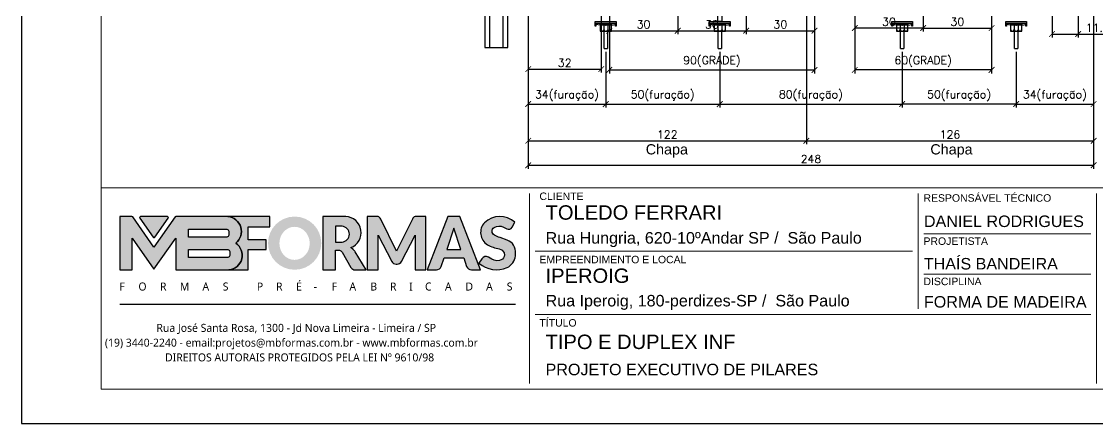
# Model space of a CAD drawing. Extents: x -23436 to 4767, y -3862 to 10024.
# Drawn here: x -15921 to -14978, y 632 to 985 of the extents above; entities that cross this region are included whole.
import ezdxf
from ezdxf.enums import TextEntityAlignment as Align

# ---------------------------------------------------------------- set-up
doc = ezdxf.new("R2010")
doc.units = 0
doc.header["$PDMODE"] = 2
doc.header["$PDSIZE"] = 10
doc.layers.get('0').update_dxf_attribs({"lineweight": 13})
doc.layers.get('Defpoints').update_dxf_attribs({"lineweight": 13})
for name, color, linetype in [('Barra de Ancoragem', 20, 'Continuous'), ('Cota', 4, 'Continuous'), ('Cota Seção (2x)', 4, 'Continuous'), ('MB Logo', 254, 'Continuous'), ('Perfil Metálico', 224, 'Continuous'), ('TEXTO_GERAL', 7, 'Continuous')]:
    doc.layers.add(name, color=color, linetype=linetype)
doc.layers.add('FOLHA MB', color=7, linetype='Continuous', lineweight=13)
doc.layers.add('Laje_Perimetro', color=7, linetype='Continuous', plot=False)
doc.styles.add('MB_C01', font='arial.ttf', dxfattribs={"height": 1.3})
doc.styles.add('MB_C02', font='arial.ttf', dxfattribs={"height": 2})
doc.styles.add('MB_C03', font='arial.ttf', dxfattribs={"height": 2.5})
doc.styles.add('MtXpl_Lucida_Sans_Un', font='l_10646.ttf')
doc.styles.add('ROMANS', font='romans.shx')
doc.styles.add('SANSSERIF', font='sas_____.pfb')
doc.dimstyles.new('COTA SECAO', dxfattribs={"dimtxt": 7, "dimasz": 5, "dimexe": 3, "dimexo": 3, "dimgap": 2, "dimtad": 3, "dimdec": 1, "dimlfac": 0.5, "dimzin": 12, "dimdsep": 46, "dimtxsty": 'ROMANS', "dimblk": 'ARCHTICK', "dimcen": 0, "dimclrd": 4, "dimclre": 4, "dimclrt": 1, "dimadec": 1, "dimazin": 3, "dimtfac": 1, "dimtdec": 1, "dimtmove": 0, "dimatfit": 3, "dimldrblk": 'OBLIQUE', "dimfxl": 0, "dimtolj": 1, "dimtzin": 12, "dimarcsym": 0})

# ---------------------------------------------------------------- blocks, each defined once
blk = doc.blocks.new('MB-NOVO')
at = {"layer": 'MB Logo', "linetype": 'Continuous'}
h = blk.add_hatch(color=256, dxfattribs=at)
h.dxf.hatch_style = 1
h.set_gradient(color1=(242, 132, 69), color2=(247, 180, 141), rotation=90, tint=1)
h.paths.add_polyline_path([(-18529.6, 10980.8), (-18475.7, 10980.8, 0.706757), (-18468.7, 11008, 0.681802), (-18476.7, 11034.9), (-18529.4, 11034.9, 0.243712), (-18530.2, 11034.5), (-18551.7, 11003.9), (-18573.3, 11034.5, 0.243712), (-18574.1, 11034.9), (-18586.5, 11034.9), (-18586.5, 10980.8), (-18573.9, 10980.8), (-18573.9, 11012.9), (-18551.7, 10981.5), (-18529.6, 11012.9)])
h.paths.add_polyline_path([(-18516.8, 11014.1), (-18516.8, 11022), (-18477.8, 11022, -0.414214), (-18475.8, 11020), (-18475.8, 11016.1, -0.414214), (-18477.8, 11014.1)], flags=16)
h.paths.add_polyline_path([(-18516.8, 11001.4), (-18476.8, 11001.4, -0.414214), (-18474.8, 10999.4), (-18474.8, 10995.5, -0.414214), (-18476.8, 10993.5), (-18516.8, 10993.5)], flags=16)
at = {"layer": 'MB Logo', "true_color": 0x262626}
h = blk.add_hatch(color=250, dxfattribs=at)
h.dxf.hatch_style = 1
h.paths.add_polyline_path([(-18537.3, 11033.3, 0.60809), (-18538.1, 11034.9), (-18565.3, 11034.9, 0.60809), (-18566.1, 11033.3), (-18552.5, 11014, 0.518202), (-18550.9, 11014)])
h = blk.add_hatch(color=250, dxfattribs=at)
h.dxf.hatch_style = 1
h.paths.add_polyline_path([(-18456.2, 11011.3), (-18456.2, 11024.6), (-18434.2, 11024.6), (-18434.2, 11034.9), (-18476.7, 11034.9, -0.681802), (-18468.7, 11008, -0.706757), (-18475.7, 10980.8), (-18456.2, 10980.8), (-18456.2, 11001.4), (-18437.8, 11001.4), (-18437.8, 11011.3)])
h = blk.add_hatch(color=250, dxfattribs=at)
h.dxf.hatch_style = 1
h.paths.add_polyline_path([(-18435.9, 11007.9, 1), (-18381.9, 11007.9, 1)])
edge = h.paths.add_edge_path(flags=16)
edge.add_ellipse((-18409, 11007.7), major_axis=(0, 16.8), ratio=0.916255, start_angle=0, end_angle=360)
h = blk.add_hatch(color=250, dxfattribs=at)
h.dxf.hatch_style = 1
h.paths.add_polyline_path([(-18357, 11034.9), (-18380.2, 11034.9), (-18380.2, 10980.8), (-18367.6, 10980.8), (-18367.6, 11000.7), (-18363.4, 11000.7, -0.195765), (-18360.9, 10998.9), (-18351.8, 10983.2, 0.261385), (-18347.5, 10980.8), (-18336.4, 10980.8), (-18347.5, 10999, 0.082429), (-18349.6, 11001.5), (-18351.9, 11003.4, 0.81838)])
h.paths.add_polyline_path([(-18360.8, 11009), (-18367.6, 11009), (-18367.6, 11025), (-18360.8, 11025, -0.92578)], flags=16)
h = blk.add_hatch(color=250, dxfattribs=at)
h.dxf.hatch_style = 1
h.paths.add_polyline_path([(-18286.6, 11015.9), (-18286.6, 10980.8), (-18275.8, 10980.8), (-18275.8, 11034.9), (-18286.6, 11034.9, 0.216647), (-18289.4, 11032.4), (-18305.5, 10999.8), (-18321.6, 11032.7, 0.199908), (-18324.3, 11034.9), (-18335.2, 11034.9), (-18335.2, 10980.8), (-18324.3, 10980.8), (-18324.3, 11015.9), (-18310.4, 10989.3, 0.279644), (-18306, 10986.6, 0.340986), (-18300.5, 10989.3)])
h = blk.add_hatch(color=250, dxfattribs=at)
h.dxf.hatch_style = 1
h.paths.add_polyline_path([(-18274.4, 10980.8), (-18265, 10980.8, 0.322517), (-18260.2, 10984.3), (-18257.3, 10993), (-18237.2, 10993), (-18234.3, 10984.3, 0.322517), (-18229.5, 10980.8), (-18220.3, 10980.8), (-18241.2, 11034.9), (-18253.4, 11034.9)])
h.paths.add_polyline_path([(-18254.4, 11001.6), (-18247.3, 11023), (-18240.1, 11001.6)], flags=16)
h = blk.add_hatch(color=250, dxfattribs=at)
h.dxf.hatch_style = 1
h.paths.add_polyline_path([(-18206, 11024, -0.247671), (-18196.9, 11024.3), (-18193.5, 11022.5, 0.40799), (-18188.2, 11024.1), (-18185.4, 11029.1, 0.392837), (-18216.2, 11028.7, 0.467779), (-18213.3, 11006.3, 0.077523), (-18201.2, 11002.1, -0.214206), (-18196.1, 10997.9, -0.284295), (-18198.2, 10991.4, -0.26924), (-18208.8, 10991.6), (-18212.2, 10993.6, 0.407727), (-18219, 10992.1), (-18221.8, 10987.7, 0.296878), (-18193.2, 10983.1, 0.272251), (-18184.9, 10995.3), (-18184.6, 10997.9, 0.348906), (-18193.7, 11011.2), (-18200.4, 11013.5, -0.045018), (-18205.8, 11015.7, -0.618284)])
at = {"layer": 'MB Logo', "linetype": 'Continuous'}
blk.add_line((-18586.5, 10945.9), (-18184.8, 10945.9), dxfattribs=at)
at = {"layer": 'MB Logo', "color": 23, "linetype": 'Continuous', "true_color": 0xf28445}
for points in [[(-18573.3, 11034.5, 0.243712), (-18574.1, 11034.9), (-18586.5, 11034.9), (-18586.5, 10980.8), (-18573.9, 10980.8), (-18573.9, 11012.9), (-18551.7, 10981.5), (-18529.6, 11012.9), (-18529.6, 10980.8), (-18475.7, 10980.8, 0.706757), (-18468.7, 11008, 0.681802), (-18476.7, 11034.9), (-18529.4, 11034.9, 0.243712), (-18530.2, 11034.5), (-18551.7, 11003.9)], [(-18516.8, 11022), (-18477.8, 11022, -0.414214), (-18475.8, 11020), (-18475.8, 11016.1, -0.414214), (-18477.8, 11014.1), (-18516.8, 11014.1)], [(-18516.8, 11001.4), (-18476.8, 11001.4, -0.414214), (-18474.8, 10999.4), (-18474.8, 10995.5, -0.414214), (-18476.8, 10993.5), (-18516.8, 10993.5)]]:
    blk.add_lwpolyline(points, format="xyb", close=True, dxfattribs=at)
at = {"layer": 'MB Logo', "color": 250, "true_color": 0x262626}
for points in [[(-18537.3, 11033.3, 0.60809), (-18538.1, 11034.9), (-18565.3, 11034.9, 0.60809), (-18566.1, 11033.3), (-18552.5, 11014, 0.518202), (-18550.9, 11014)], [(-18437.8, 11011.3), (-18456.2, 11011.3), (-18456.2, 11024.6), (-18434.2, 11024.6), (-18434.2, 11034.9), (-18476.7, 11034.9, -0.681802), (-18468.7, 11008, -0.706757), (-18475.7, 10980.8), (-18456.2, 10980.8), (-18456.2, 11001.4), (-18437.8, 11001.4)], [(-18347.5, 10980.8), (-18336.4, 10980.8), (-18347.5, 10999, 0.082429), (-18349.6, 11001.5), (-18351.9, 11003.4, 0.81838), (-18357, 11034.9), (-18380.2, 11034.9), (-18380.2, 10980.8), (-18367.6, 10980.8), (-18367.6, 11000.7), (-18363.4, 11000.7, -0.209789), (-18360.8, 10998.7), (-18351.8, 10983.2, 0.261385)], [(-18286.6, 11015.9), (-18286.6, 10980.8), (-18275.8, 10980.8), (-18275.8, 11034.9), (-18286.6, 11034.9, 0.216647), (-18289.4, 11032.4), (-18305.5, 10999.8), (-18321.5, 11032.4, 0.216647), (-18324.3, 11034.9), (-18335.2, 11034.9), (-18335.2, 10980.8), (-18324.3, 10980.8), (-18324.3, 11015.9), (-18310.4, 10989.3, 0.279644), (-18306, 10986.6), (-18304.9, 10986.6, 0.279644), (-18300.5, 10989.3)], [(-18265, 10980.8, 0.322517), (-18260.2, 10984.3), (-18257.3, 10993), (-18237.2, 10993), (-18234.3, 10984.3, 0.322517), (-18229.5, 10980.8), (-18220.3, 10980.8), (-18241.2, 11034.9), (-18253.4, 11034.9), (-18274.4, 10980.8)], [(-18206.2, 11015.9, -0.549626), (-18206.4, 11023.8, -0.258723), (-18196.9, 11024.3), (-18193.5, 11022.5, 0.40799), (-18188.2, 11024.1), (-18185.4, 11029.1, 0.392837), (-18216.2, 11028.7, 0.467779), (-18213.3, 11006.3, 0.077523), (-18201.2, 11002.1, -0.203897), (-18196.3, 10998.2), (-18196.1, 10997.8, -0.267611), (-18198, 10991.6), (-18198.5, 10991.3, -0.261145), (-18208.8, 10991.6), (-18212.2, 10993.6, 0.407727), (-18219, 10992.1), (-18221.8, 10987.7, 0.296878), (-18193.2, 10983.1, 0.265963), (-18184.9, 10994.9), (-18184.7, 10997.6, 0.340466), (-18193.1, 11011), (-18200.4, 11013.5, -0.049298)], [(-18367.6, 11009), (-18360.8, 11009, 0.92578), (-18360.8, 11025), (-18367.6, 11025)]]:
    blk.add_lwpolyline(points, format="xyb", close=True, dxfattribs=at)
blk.add_lwpolyline([(-18247.3, 11023), (-18254.4, 11001.6), (-18240.1, 11001.6)], close=True, dxfattribs=at)
at = {"layer": 'MB Logo', "color": 250, "true_color": 0x262626, "style": 'MtXpl_Lucida_Sans_Un'}
for s, height, p in [('F', 8.12, (-18586.8, 10959.8)), ('O', 8.12, (-18567.5, 10959.8)), ('R', 8.12, (-18545.6, 10959.8)), ('M', 8.12, (-18525.4, 10959.8)), ('A', 8.12, (-18502.5, 10959.8)), ('S', 8.12, (-18481.9, 10959.8)), ('P', 8.12, (-18447.3, 10959.8)), ('R', 8.12, (-18427.8, 10959.8)), ('É', 8.12, (-18407.5, 10959.8)), ('F', 8.12, (-18371.4, 10959.8)), ('A', 8.12, (-18353.3, 10959.8)), ('B', 8.12, (-18332.1, 10959.8)), ('R', 8.12, (-18312.2, 10959.8)), ('I', 8.12, (-18292.7, 10959.8)), ('C', 8.12, (-18276.6, 10959.8)), ('A', 8.12, (-18256.3, 10959.8)), ('D', 8.12, (-18235.5, 10959.8)), ('A', 8.12, (-18214.6, 10959.8)), ('S', 8.12, (-18193.6, 10959.8)), ('-', 8.12, (-18389.6, 10959.8)), ('DIREITOS AUTORAIS PROTEGIDOS PELA LEI Nº 9610/98', 8.122, (-18540.4, 10887.8))]:
    blk.add_text(s, height=height, dxfattribs=at).set_placement(p)
at = {"layer": 'MB Logo', "style": 'MtXpl_Lucida_Sans_Un'}
for s, p in [('Rua José Santa Rosa, 1300 - Jd Nova Limeira - Limeira / SP', (-18549.2, 10917.8)), ('(19) 3440-2240 - email:projetos@mbformas.com.br - www.mbformas.com.br', (-18601.5, 10902.8))]:
    blk.add_text(s, height=8.122, dxfattribs=at).set_placement(p)
blk = doc.blocks.new('A$C169d8357')
at = {"layer": 'FOLHA MB', "color": 1}
for p, q in [((1109.82, 356.72), (70, 356.72)), ((445.65, 351.67), (445.65, 184.99)), ((786.55, 351.67), (786.55, 250.65)), ((943.14, 351.67), (943.14, 184.99)), ((938.09, 316.32), (791.61, 316.32)), ((781.5, 301.16), (450.7, 301.16)), ((938.09, 280.96), (791.61, 280.96)), ((938.09, 245.6), (450.7, 245.6))]:
    blk.add_line(p, q, dxfattribs=at)
for points in [[(0, 1199.94), (0, 149.94), (1485.02, 149.94), (1485.02, 1199.94)], [(70, 1169.94), (70, 179.94), (1455.02, 179.94), (1455.02, 1169.94)]]:
    blk.add_lwpolyline(points, close=True, dxfattribs=at)
at = {"layer": 'MB Logo', "xscale": 0.8642040370897565, "yscale": 0.8642040370897565, "zscale": 0.8642040370897565}
blk.add_blockref('MB-NOVO', (16148.65, -9204.85), dxfattribs=at)
at = {"layer": 'FOLHA MB', "color": 6}
for s, height, style, p in [('CLIENTE', 6.566, 'MB_C01', (454.33, 346.12)), ('RESPONSÁVEL TÉCNICO', 6.5663, 'MB_C01', (791.21, 344.6)), ('Rua Hungria, 620-10ºAndar SP /  São Paulo', 10.102, 'MB_C02', (459.73, 307.83)), ('PROJETISTA', 6.566, 'MB_C01', (791.21, 306.72)), ('EMPREENDIMENTO E LOCAL', 6.5663, 'MB_C01', (454.33, 290.56)), ('DISCIPLINA', 6.566, 'MB_C01', (791.21, 271.36)), ('Rua Iperoig, 180-perdizes-SP /  São Paulo', 10.102, 'MB_C02', (459.73, 252.69)), ('TÍTULO', 6.566, 'MB_C01', (454.33, 234.99)), ('PROJETO EXECUTIVO DE PILARES', 10.102, 'MB_C02', (459.73, 192.28))]:
    blk.add_text(s, height=height, dxfattribs=dict(at, style=style)).set_placement(p)
at = {"layer": 'FOLHA MB', "color": 5}
for s, height, style, p in [('TOLEDO FERRARI', 12.6276, 'MB_C03', (459.73, 328.83)), ('DANIEL RODRIGUES', 10.102, 'MB_C02', (791.61, 322.38)), ('THAÍS BANDEIRA', 10.102, 'MB_C02', (791.51, 285.11)), ('IPEROIG', 12.628, 'MB_C03', (459.73, 273.34)), ('FORMA DE MADEIRA', 10.102, 'MB_C02', (791.61, 251.66)), ('TIPO E DUPLEX INF', 12.6276, 'MB_C03', (459.73, 215.3))]:
    blk.add_text(s, height=height, dxfattribs=dict(at, style=style)).set_placement(p)
blk = doc.blocks.new('ERTYERTYUYTURTYUTRYU')
at = {"layer": 'Barra de Ancoragem'}
for p, q in [((8963.33, 10873.8), (8963.33, 10855.54)), ((8964.88, 10869.68), (8964.1, 10873.21)), ((8985.14, 10863.2), (8985.14, 10866.14)), ((8964.88, 10859.66), (8964.1, 10856.13))]:
    blk.add_line(p, q, dxfattribs=at)
at = {"layer": 'Barra de Ancoragem', "flags": 128}
for points in [[(8961.54, 10855.54), (8961.54, 10873.8), (8963.33, 10873.8), (8963.33, 10855.54)], [(8963.33, 10873.8), (8965.7, 10873.8), (8965.7, 10873.21), (8963.33, 10873.21)], [(8963.33, 10869.68), (8964.88, 10869.68), (8964.88, 10859.66), (8963.33, 10859.66)], [(8963.33, 10856.13), (8965.7, 10856.13), (8965.7, 10855.54), (8963.33, 10855.54)]]:
    blk.add_lwpolyline(points, close=True, dxfattribs=at)
for points in [[(8964.88, 10864.37), (8963.33, 10864.37), (8963.33, 10864.96), (8964.88, 10864.96), (8964.88, 10864.37), (8964.88, 10864.96)], [(8964.88, 10859.66), (8970.14, 10859.66), (8970.14, 10869.68), (8964.88, 10869.68)], [(8985.14, 10863.2), (8970.14, 10863.2), (8970.14, 10866.14), (8985.14, 10866.14)]]:
    blk.add_lwpolyline(points, dxfattribs=at)
for points in [[(8964.88, 10866.44), (8968.96, 10866.44, 0.729796), (8968.96, 10869.68, 0.729796)], [(8964.88, 10862.9), (8968.96, 10862.9, 0.666667), (8968.96, 10866.44, 0.666667)]]:
    blk.add_lwpolyline(points, format="xyb", dxfattribs=at)
at = {"layer": 'Barra de Ancoragem'}
blk.add_arc((8968.44, 10861.28), 1.7, 287.75636, 72.24364, dxfattribs=at)
blk = doc.blocks.new('_ArchTick')
at = {"color": 0, "linetype": 'ByBlock', "const_width": 0.15}
blk.add_lwpolyline([(-0.5, -0.5), (0.5, 0.5)], dxfattribs=at)
blk = doc.blocks.new('*D5385')
at = {"layer": 'Cota Seção (2x)', "color": 4, "lineweight": -2, "transparency": 16777216}
for p, q in [((-15476.9, 1024.9), (-15476.9, 877.41)), ((-15232.9, 1024.9), (-15232.9, 877.41)), ((-15476.9, 880.41), (-15232.9, 880.41))]:
    blk.add_line(p, q, dxfattribs=at)
at = {"layer": 'Defpoints', "color": 0, "transparency": 16777216}
for p in [(-15476.9, 1027.9), (-15232.9, 1027.9), (-15232.9, 880.41)]:
    blk.add_point(p, dxfattribs=at)
at = {"layer": 'Cota Seção (2x)', "color": 4, "lineweight": -2, "transparency": 16777216, "xscale": 5, "yscale": 5, "zscale": 5, "rotation": 180}
blk.add_blockref('_ArchTick', (-15476.9, 880.41), dxfattribs=at)
at = {"layer": 'Cota Seção (2x)', "color": 4, "lineweight": -2, "transparency": 16777216, "xscale": 5, "yscale": 5, "zscale": 5}
blk.add_blockref('_ArchTick', (-15232.9, 880.41), dxfattribs=at)
at = {"layer": 'Cota Seção (2x)', "color": 1, "transparency": 16777216, "insert": (-15354.9, 885.91), "char_height": 7, "attachment_point": 5, "style": 'ROMANS'}
blk.add_mtext('\\A1;122 ', dxfattribs=at)
blk = doc.blocks.new('_OBLIQUE')
at = {"color": 0, "linetype": 'ByBlock', "lineweight": -2}
for p, q in [((0, 0), (-1, 0)), ((-0.5, -0.5), (0.5, 0.5))]:
    blk.add_line(p, q, dxfattribs=at)
blk = doc.blocks.new('*D5386')
at = {"layer": 'Cota Seção (2x)', "color": 4, "lineweight": -2, "transparency": 16777216}
for p, q in [((-15232.9, 1024.9), (-15232.9, 877.41)), ((-14980.9, 1002.9), (-14980.9, 877.41)), ((-15232.9, 880.41), (-14980.9, 880.41))]:
    blk.add_line(p, q, dxfattribs=at)
at = {"layer": 'Defpoints', "color": 0, "transparency": 16777216}
for p in [(-15232.9, 1027.9), (-14980.9, 1005.9), (-14980.9, 880.41)]:
    blk.add_point(p, dxfattribs=at)
at = {"layer": 'Cota Seção (2x)', "color": 4, "lineweight": -2, "transparency": 16777216, "xscale": 5, "yscale": 5, "zscale": 5, "rotation": 180}
blk.add_blockref('_ArchTick', (-15232.9, 880.41), dxfattribs=at)
at = {"layer": 'Cota Seção (2x)', "color": 4, "lineweight": -2, "transparency": 16777216, "xscale": 5, "yscale": 5, "zscale": 5}
blk.add_blockref('_ArchTick', (-14980.9, 880.41), dxfattribs=at)
at = {"layer": 'Cota Seção (2x)', "color": 1, "transparency": 16777216, "insert": (-15106.9, 885.91), "char_height": 7, "attachment_point": 5, "style": 'ROMANS'}
blk.add_mtext('\\A1;126 ', dxfattribs=at)
blk = doc.blocks.new('*D5387')
at = {"layer": 'Cota Seção (2x)', "color": 4, "lineweight": -2, "transparency": 16777216}
for p, q in [((-15476.9, 1002.9), (-15476.9, 940.3)), ((-15412.9, 1007.3), (-15412.9, 940.3)), ((-15476.9, 943.3), (-15412.9, 943.3))]:
    blk.add_line(p, q, dxfattribs=at)
at = {"layer": 'Defpoints', "color": 0, "transparency": 16777216}
for p in [(-15412.9, 1010.3), (-15476.9, 1005.9), (-15412.9, 943.3)]:
    blk.add_point(p, dxfattribs=at)
at = {"layer": 'Cota Seção (2x)', "color": 4, "lineweight": -2, "transparency": 16777216, "xscale": 5, "yscale": 5, "zscale": 5, "rotation": 180}
blk.add_blockref('_ArchTick', (-15476.9, 943.3), dxfattribs=at)
at = {"layer": 'Cota Seção (2x)', "color": 4, "lineweight": -2, "transparency": 16777216, "xscale": 5, "yscale": 5, "zscale": 5}
blk.add_blockref('_ArchTick', (-15412.9, 943.3), dxfattribs=at)
at = {"layer": 'Cota Seção (2x)', "color": 1, "transparency": 16777216, "insert": (-15444.9, 948.8), "char_height": 7, "attachment_point": 5, "style": 'ROMANS'}
blk.add_mtext('\\A1;32', dxfattribs=at)
blk = doc.blocks.new('*D5388')
at = {"layer": 'Cota Seção (2x)', "color": 4, "lineweight": -2, "transparency": 16777216}
for p, q in [((-15476.9, 1002.9), (-15476.9, 909.64)), ((-15408.9, 958.5), (-15408.9, 909.64)), ((-15476.9, 912.64), (-15408.9, 912.64))]:
    blk.add_line(p, q, dxfattribs=at)
at = {"layer": 'Defpoints', "color": 0, "transparency": 16777216}
for p in [(-15476.9, 1005.9), (-15408.9, 961.5), (-15408.9, 912.64)]:
    blk.add_point(p, dxfattribs=at)
at = {"layer": 'Cota Seção (2x)', "color": 4, "lineweight": -2, "transparency": 16777216, "xscale": 5, "yscale": 5, "zscale": 5, "rotation": 180}
blk.add_blockref('_ArchTick', (-15476.9, 912.64), dxfattribs=at)
at = {"layer": 'Cota Seção (2x)', "color": 4, "lineweight": -2, "transparency": 16777216, "xscale": 5, "yscale": 5, "zscale": 5}
blk.add_blockref('_ArchTick', (-15408.9, 912.64), dxfattribs=at)
at = {"layer": 'Cota Seção (2x)', "color": 1, "transparency": 16777216, "insert": (-15442.9, 919.97), "char_height": 7, "attachment_point": 5, "style": 'ROMANS'}
blk.add_mtext('\\A1;34(furação)', dxfattribs=at)
blk = doc.blocks.new('*D5389')
at = {"layer": 'Cota Seção (2x)', "color": 4, "lineweight": -2, "transparency": 16777216}
for p, q in [((-14980.9, 1002.9), (-14980.9, 909.64)), ((-15048.9, 958.5), (-15048.9, 909.64)), ((-15048.9, 912.64), (-14980.9, 912.64))]:
    blk.add_line(p, q, dxfattribs=at)
at = {"layer": 'Defpoints', "color": 0, "transparency": 16777216}
for p in [(-14980.9, 1005.9), (-15048.9, 961.5), (-14980.9, 912.64)]:
    blk.add_point(p, dxfattribs=at)
at = {"layer": 'Cota Seção (2x)', "color": 4, "lineweight": -2, "transparency": 16777216, "xscale": 5, "yscale": 5, "zscale": 5, "rotation": 180}
blk.add_blockref('_ArchTick', (-15048.9, 912.64), dxfattribs=at)
at = {"layer": 'Cota Seção (2x)', "color": 4, "lineweight": -2, "transparency": 16777216, "xscale": 5, "yscale": 5, "zscale": 5}
blk.add_blockref('_ArchTick', (-14980.9, 912.64), dxfattribs=at)
at = {"layer": 'Cota Seção (2x)', "color": 1, "transparency": 16777216, "insert": (-15014.9, 919.97), "char_height": 7, "attachment_point": 5, "style": 'ROMANS'}
blk.add_mtext('\\A1;34(furação)', dxfattribs=at)
blk = doc.blocks.new('*D5396')
at = {"layer": 'Cota Seção (2x)', "color": 4, "lineweight": -2, "transparency": 16777216}
for p, q in [((-15017.4, 1021.3), (-15017.4, 971.11)), ((-14994.4, 1021.3), (-14994.4, 971.11)), ((-15017.4, 974.11), (-14994.4, 974.11)), ((-14994.4, 974.11), (-14965.07, 974.11))]:
    blk.add_line(p, q, dxfattribs=at)
at = {"layer": 'Defpoints', "color": 0, "transparency": 16777216}
for p in [(-15017.4, 1024.3), (-14994.4, 1024.3), (-14994.4, 974.11)]:
    blk.add_point(p, dxfattribs=at)
at = {"layer": 'Cota Seção (2x)', "color": 4, "lineweight": -2, "transparency": 16777216, "xscale": 5, "yscale": 5, "zscale": 5, "rotation": 180}
blk.add_blockref('_ArchTick', (-15017.4, 974.11), dxfattribs=at)
at = {"layer": 'Cota Seção (2x)', "color": 4, "lineweight": -2, "transparency": 16777216, "xscale": 5, "yscale": 5, "zscale": 5}
blk.add_blockref('_ArchTick', (-14994.4, 974.11), dxfattribs=at)
at = {"layer": 'Cota Seção (2x)', "color": 1, "transparency": 16777216, "insert": (-14977.23, 979.61), "char_height": 7, "attachment_point": 5, "style": 'ROMANS'}
blk.add_mtext('\\A1;11.5', dxfattribs=at)
blk = doc.blocks.new('*D5397')
at = {"layer": 'Cota Seção (2x)', "color": 4, "lineweight": -2, "transparency": 16777216}
for p, q in [((-15405.73, 1007.3), (-15405.73, 939.6)), ((-15225.73, 1007.3), (-15225.73, 939.6)), ((-15405.73, 942.6), (-15225.73, 942.6))]:
    blk.add_line(p, q, dxfattribs=at)
at = {"layer": 'Defpoints', "color": 0, "transparency": 16777216}
for p in [(-15405.73, 1010.3), (-15225.73, 1010.3), (-15225.73, 942.6)]:
    blk.add_point(p, dxfattribs=at)
at = {"layer": 'Cota Seção (2x)', "color": 4, "lineweight": -2, "transparency": 16777216, "xscale": 5, "yscale": 5, "zscale": 5, "rotation": 180}
blk.add_blockref('_ArchTick', (-15405.73, 942.6), dxfattribs=at)
at = {"layer": 'Cota Seção (2x)', "color": 4, "lineweight": -2, "transparency": 16777216, "xscale": 5, "yscale": 5, "zscale": 5}
blk.add_blockref('_ArchTick', (-15225.73, 942.6), dxfattribs=at)
at = {"layer": 'Cota Seção (2x)', "color": 1, "transparency": 16777216, "insert": (-15315.73, 949.94), "char_height": 7, "attachment_point": 5, "style": 'ROMANS'}
blk.add_mtext('\\A1;90(GRADE)', dxfattribs=at)
blk = doc.blocks.new('*D5398')
at = {"layer": 'Cota Seção (2x)', "color": 4, "lineweight": -2, "transparency": 16777216}
for p, q in [((-15405.73, 1007.3), (-15405.73, 974)), ((-15345.73, 1007.3), (-15345.73, 974)), ((-15405.73, 977), (-15345.73, 977))]:
    blk.add_line(p, q, dxfattribs=at)
at = {"layer": 'Defpoints', "color": 0, "transparency": 16777216}
for p in [(-15405.73, 1010.3), (-15345.73, 1010.3), (-15345.73, 977)]:
    blk.add_point(p, dxfattribs=at)
at = {"layer": 'Cota Seção (2x)', "color": 4, "lineweight": -2, "transparency": 16777216, "xscale": 5, "yscale": 5, "zscale": 5, "rotation": 180}
blk.add_blockref('_ArchTick', (-15405.73, 977), dxfattribs=at)
at = {"layer": 'Cota Seção (2x)', "color": 4, "lineweight": -2, "transparency": 16777216, "xscale": 5, "yscale": 5, "zscale": 5}
blk.add_blockref('_ArchTick', (-15345.73, 977), dxfattribs=at)
at = {"layer": 'Cota Seção (2x)', "color": 1, "transparency": 16777216, "insert": (-15375.73, 982.5), "char_height": 7, "attachment_point": 5, "style": 'ROMANS'}
blk.add_mtext('\\A1;30', dxfattribs=at)
blk = doc.blocks.new('*D5399')
at = {"layer": 'Cota Seção (2x)', "color": 4, "lineweight": -2, "transparency": 16777216}
for p, q in [((-15345.73, 1007.3), (-15345.73, 974)), ((-15285.73, 1007.3), (-15285.73, 974)), ((-15345.73, 977), (-15285.73, 977))]:
    blk.add_line(p, q, dxfattribs=at)
at = {"layer": 'Defpoints', "color": 0, "transparency": 16777216}
for p in [(-15345.73, 1010.3), (-15285.73, 1010.3), (-15285.73, 977)]:
    blk.add_point(p, dxfattribs=at)
at = {"layer": 'Cota Seção (2x)', "color": 4, "lineweight": -2, "transparency": 16777216, "xscale": 5, "yscale": 5, "zscale": 5, "rotation": 180}
blk.add_blockref('_ArchTick', (-15345.73, 977), dxfattribs=at)
at = {"layer": 'Cota Seção (2x)', "color": 4, "lineweight": -2, "transparency": 16777216, "xscale": 5, "yscale": 5, "zscale": 5}
blk.add_blockref('_ArchTick', (-15285.73, 977), dxfattribs=at)
at = {"layer": 'Cota Seção (2x)', "color": 1, "transparency": 16777216, "insert": (-15315.73, 982.5), "char_height": 7, "attachment_point": 5, "style": 'ROMANS'}
blk.add_mtext('\\A1;30', dxfattribs=at)
blk = doc.blocks.new('*D5400')
at = {"layer": 'Cota Seção (2x)', "color": 4, "lineweight": -2, "transparency": 16777216}
for p, q in [((-15285.73, 1007.3), (-15285.73, 974)), ((-15225.73, 1007.3), (-15225.73, 974)), ((-15285.73, 977), (-15225.73, 977))]:
    blk.add_line(p, q, dxfattribs=at)
at = {"layer": 'Defpoints', "color": 0, "transparency": 16777216}
for p in [(-15285.73, 1010.3), (-15225.73, 1010.3), (-15225.73, 977)]:
    blk.add_point(p, dxfattribs=at)
at = {"layer": 'Cota Seção (2x)', "color": 4, "lineweight": -2, "transparency": 16777216, "xscale": 5, "yscale": 5, "zscale": 5, "rotation": 180}
blk.add_blockref('_ArchTick', (-15285.73, 977), dxfattribs=at)
at = {"layer": 'Cota Seção (2x)', "color": 4, "lineweight": -2, "transparency": 16777216, "xscale": 5, "yscale": 5, "zscale": 5}
blk.add_blockref('_ArchTick', (-15225.73, 977), dxfattribs=at)
at = {"layer": 'Cota Seção (2x)', "color": 1, "transparency": 16777216, "insert": (-15255.73, 982.5), "char_height": 7, "attachment_point": 5, "style": 'ROMANS'}
blk.add_mtext('\\A1;30', dxfattribs=at)
blk = doc.blocks.new('*D5410')
at = {"layer": 'Cota', "color": 4, "lineweight": -2, "transparency": 16777216}
for p, q in [((-15190.43, 1007.3), (-15190.43, 976.34)), ((-15130.43, 1007.3), (-15130.43, 976.34)), ((-15130.43, 979.34), (-15190.43, 979.34))]:
    blk.add_line(p, q, dxfattribs=at)
at = {"layer": 'Defpoints', "color": 0, "transparency": 16777216}
for p in [(-15190.43, 1010.3), (-15130.43, 1010.3), (-15190.43, 979.34)]:
    blk.add_point(p, dxfattribs=at)
at = {"layer": 'Cota', "color": 4, "lineweight": -2, "transparency": 16777216, "xscale": 5, "yscale": 5, "zscale": 5, "rotation": 180}
blk.add_blockref('_ArchTick', (-15190.43, 979.34), dxfattribs=at)
at = {"layer": 'Cota', "color": 4, "lineweight": -2, "transparency": 16777216, "xscale": 5, "yscale": 5, "zscale": 5}
blk.add_blockref('_ArchTick', (-15130.43, 979.34), dxfattribs=at)
at = {"layer": 'Cota', "color": 1, "transparency": 16777216, "insert": (-15160.43, 984.84), "char_height": 7, "attachment_point": 5, "style": 'ROMANS'}
blk.add_mtext('\\A1;30', dxfattribs=at)
blk = doc.blocks.new('*D5411')
at = {"layer": 'Cota', "color": 4, "lineweight": -2, "transparency": 16777216}
for p, q in [((-15130.43, 1007.3), (-15130.43, 976.34)), ((-15070.43, 1007.3), (-15070.43, 976.34)), ((-15130.43, 979.34), (-15070.43, 979.34))]:
    blk.add_line(p, q, dxfattribs=at)
at = {"layer": 'Defpoints', "color": 0, "transparency": 16777216}
for p in [(-15130.43, 1010.3), (-15070.43, 1010.3), (-15070.43, 979.34)]:
    blk.add_point(p, dxfattribs=at)
at = {"layer": 'Cota', "color": 4, "lineweight": -2, "transparency": 16777216, "xscale": 5, "yscale": 5, "zscale": 5, "rotation": 180}
blk.add_blockref('_ArchTick', (-15130.43, 979.34), dxfattribs=at)
at = {"layer": 'Cota', "color": 4, "lineweight": -2, "transparency": 16777216, "xscale": 5, "yscale": 5, "zscale": 5}
blk.add_blockref('_ArchTick', (-15070.43, 979.34), dxfattribs=at)
at = {"layer": 'Cota', "color": 1, "transparency": 16777216, "insert": (-15100.43, 984.84), "char_height": 7, "attachment_point": 5, "style": 'ROMANS'}
blk.add_mtext('\\A1;30', dxfattribs=at)
blk = doc.blocks.new('*D5412')
at = {"layer": 'Cota', "color": 4, "lineweight": -2, "transparency": 16777216}
for p, q in [((-15190.43, 1008.17), (-15190.43, 939.6)), ((-15070.43, 989.96), (-15070.43, 939.6)), ((-15070.43, 942.6), (-15190.43, 942.6))]:
    blk.add_line(p, q, dxfattribs=at)
at = {"layer": 'Defpoints', "color": 0, "transparency": 16777216}
for p in [(-15190.43, 1011.17), (-15070.43, 992.96), (-15190.43, 942.6)]:
    blk.add_point(p, dxfattribs=at)
at = {"layer": 'Cota', "color": 4, "lineweight": -2, "transparency": 16777216, "xscale": 5, "yscale": 5, "zscale": 5, "rotation": 180}
blk.add_blockref('_ArchTick', (-15190.43, 942.6), dxfattribs=at)
at = {"layer": 'Cota', "color": 4, "lineweight": -2, "transparency": 16777216, "xscale": 5, "yscale": 5, "zscale": 5}
blk.add_blockref('_ArchTick', (-15070.43, 942.6), dxfattribs=at)
at = {"layer": 'Cota', "color": 1, "transparency": 16777216, "insert": (-15130.43, 949.94), "char_height": 7, "attachment_point": 5, "style": 'ROMANS'}
blk.add_mtext('\\A1;60(GRADE)', dxfattribs=at)
blk = doc.blocks.new('*D5349')
at = {"layer": 'Cota Seção (2x)', "color": 4, "lineweight": -2, "transparency": 16777216}
for p, q in [((-15408.9, 958.5), (-15408.9, 909.64)), ((-15308.9, 958.5), (-15308.9, 909.64)), ((-15408.9, 912.64), (-15308.9, 912.64))]:
    blk.add_line(p, q, dxfattribs=at)
at = {"layer": 'Defpoints', "color": 0, "transparency": 16777216}
for p in [(-15408.9, 961.5), (-15308.9, 961.5), (-15308.9, 912.64)]:
    blk.add_point(p, dxfattribs=at)
at = {"layer": 'Cota Seção (2x)', "color": 4, "lineweight": -2, "transparency": 16777216, "xscale": 5, "yscale": 5, "zscale": 5, "rotation": 180}
blk.add_blockref('_ArchTick', (-15408.9, 912.64), dxfattribs=at)
at = {"layer": 'Cota Seção (2x)', "color": 4, "lineweight": -2, "transparency": 16777216, "xscale": 5, "yscale": 5, "zscale": 5}
blk.add_blockref('_ArchTick', (-15308.9, 912.64), dxfattribs=at)
at = {"layer": 'Cota Seção (2x)', "color": 1, "transparency": 16777216, "insert": (-15358.9, 919.97), "char_height": 7, "attachment_point": 5, "style": 'ROMANS'}
blk.add_mtext('\\A1;50(furação)', dxfattribs=at)
blk = doc.blocks.new('*D5350')
at = {"layer": 'Cota Seção (2x)', "color": 4, "lineweight": -2, "transparency": 16777216}
for p, q in [((-15148.9, 958.5), (-15148.9, 909.64)), ((-15048.9, 958.5), (-15048.9, 909.64)), ((-15048.9, 912.64), (-15148.9, 912.64))]:
    blk.add_line(p, q, dxfattribs=at)
at = {"layer": 'Defpoints', "color": 0, "transparency": 16777216}
for p in [(-15148.9, 961.5), (-15048.9, 961.5), (-15148.9, 912.64)]:
    blk.add_point(p, dxfattribs=at)
at = {"layer": 'Cota Seção (2x)', "color": 4, "lineweight": -2, "transparency": 16777216, "xscale": 5, "yscale": 5, "zscale": 5, "rotation": 180}
blk.add_blockref('_ArchTick', (-15148.9, 912.64), dxfattribs=at)
at = {"layer": 'Cota Seção (2x)', "color": 4, "lineweight": -2, "transparency": 16777216, "xscale": 5, "yscale": 5, "zscale": 5}
blk.add_blockref('_ArchTick', (-15048.9, 912.64), dxfattribs=at)
at = {"layer": 'Cota Seção (2x)', "color": 1, "transparency": 16777216, "insert": (-15098.9, 919.97), "char_height": 7, "attachment_point": 5, "style": 'ROMANS'}
blk.add_mtext('\\A1;50(furação)', dxfattribs=at)
blk = doc.blocks.new('*D5351')
at = {"layer": 'Cota Seção (2x)', "color": 4, "lineweight": -2, "transparency": 16777216}
for p, q in [((-15308.9, 958.5), (-15308.9, 909.64)), ((-15148.9, 958.5), (-15148.9, 909.64)), ((-15308.9, 912.64), (-15148.9, 912.64))]:
    blk.add_line(p, q, dxfattribs=at)
at = {"layer": 'Defpoints', "color": 0, "transparency": 16777216}
for p in [(-15308.9, 961.5), (-15148.9, 961.5), (-15148.9, 912.64)]:
    blk.add_point(p, dxfattribs=at)
at = {"layer": 'Cota Seção (2x)', "color": 4, "lineweight": -2, "transparency": 16777216, "xscale": 5, "yscale": 5, "zscale": 5, "rotation": 180}
blk.add_blockref('_ArchTick', (-15308.9, 912.64), dxfattribs=at)
at = {"layer": 'Cota Seção (2x)', "color": 4, "lineweight": -2, "transparency": 16777216, "xscale": 5, "yscale": 5, "zscale": 5}
blk.add_blockref('_ArchTick', (-15148.9, 912.64), dxfattribs=at)
at = {"layer": 'Cota Seção (2x)', "color": 1, "transparency": 16777216, "insert": (-15228.9, 919.97), "char_height": 7, "attachment_point": 5, "style": 'ROMANS'}
blk.add_mtext('\\A1;80(furação)', dxfattribs=at)
blk = doc.blocks.new('*D5361')
at = {"layer": 'Cota Seção (2x)', "color": 4, "lineweight": -2, "transparency": 16777216}
for p, q in [((-15476.9, 1024.9), (-15476.9, 855.92)), ((-14980.9, 1024.9), (-14980.9, 855.92)), ((-15476.9, 858.92), (-14980.9, 858.92))]:
    blk.add_line(p, q, dxfattribs=at)
at = {"layer": 'Defpoints', "color": 0, "transparency": 16777216}
for p in [(-15476.9, 1027.9), (-14980.9, 1027.9), (-14980.9, 858.92)]:
    blk.add_point(p, dxfattribs=at)
at = {"layer": 'Cota Seção (2x)', "color": 4, "lineweight": -2, "transparency": 16777216, "xscale": 5, "yscale": 5, "zscale": 5, "rotation": 180}
blk.add_blockref('_ArchTick', (-15476.9, 858.92), dxfattribs=at)
at = {"layer": 'Cota Seção (2x)', "color": 4, "lineweight": -2, "transparency": 16777216, "xscale": 5, "yscale": 5, "zscale": 5}
blk.add_blockref('_ArchTick', (-14980.9, 858.92), dxfattribs=at)
at = {"layer": 'Cota Seção (2x)', "color": 1, "transparency": 16777216, "insert": (-15228.9, 864.42), "char_height": 7, "attachment_point": 5, "style": 'ROMANS'}
blk.add_mtext('\\A1;248', dxfattribs=at)

msp = doc.modelspace()

# ---------------------------------------------------------------- linework, layer by layer
at = {"layer": 'Barra de Ancoragem', "flags": 128}
msp.add_lwpolyline([(-15307.126, 1110.59), (-15307.126, 985.096), (-15310.677, 985.096), (-15310.677, 1110.59)], close=True, dxfattribs=at)
at = {"layer": 'Laje_Perimetro'}
msp.add_lwpolyline([(-14436.356, 1682.259), (-15921.377, 1682.259), (-15921.377, 632.259), (-14436.356, 632.259)], close=True, dxfattribs=at)
at = {"layer": 'Perfil Metálico'}
for points in [[(-15514.901, 962.318), (-15494.901, 962.318), (-15494.901, 1588.294), (-15514.901, 1588.294)], [(-15498.901, 1588.294), (-15510.901, 1588.294), (-15510.901, 962.318), (-15498.901, 962.318)]]:
    msp.add_lwpolyline(points, close=True, dxfattribs=at)

# ---------------------------------------------------------------- block references
at = {"rotation": 270}
for p in [(-26273.57, 9946.641), (-26173.57, 9946.641), (-26013.57, 9946.641), (-25913.57, 9946.641)]:
    msp.add_blockref('ERTYERTYUYTURTYUTRYU', p, dxfattribs=at)
at = {"layer": 'MB Logo'}
msp.add_blockref('A$C169d8357', (-15921.377, 482.321), dxfattribs=at)

# ---------------------------------------------------------------- texts
at = {"layer": 'TEXTO_GERAL', "color": 0, "linetype": 'Continuous', "style": 'SANSSERIF'}
for p in [(-15373.789, 872.912), (-15124.117, 872.912)]:
    msp.add_text('Chapa', height=9, dxfattribs=at).set_placement(p, align=Align.MIDDLE_LEFT)

# ---------------------------------------------------------------- dimensions: what is measured, and where the dimension line sits
at = {"layer": 'Cota'}
dim = msp.add_linear_dim(base=(-15190.428, 942.604), p1=(-15070.428, 992.965), p2=(-15190.428, 1011.167), angle=180, text='<>(GRADE)', dimstyle='COTA SECAO', override={"dimdec": 2, "dimtmove": 1}, dxfattribs=at)
dim.commit()
dim.dimension.update_dxf_attribs({"geometry": '*D5412', "text_midpoint": (-15130.428, 949.937)})
dim = msp.add_linear_dim(base=(-15190.428, 979.337), p1=(-15130.428, 1010.296), p2=(-15190.428, 1010.296), dimstyle='COTA SECAO', override={"dimdec": 2, "dimtmove": 1}, dxfattribs=at)
dim.commit()
dim.dimension.update_dxf_attribs({"geometry": '*D5410', "text_midpoint": (-15160.428, 984.837)})
dim = msp.add_linear_dim(base=(-15070.428, 979.337), p1=(-15130.428, 1010.296), p2=(-15070.428, 1010.296), angle=180, dimstyle='COTA SECAO', override={"dimdec": 2, "dimtmove": 1}, dxfattribs=at)
dim.commit()
dim.dimension.update_dxf_attribs({"geometry": '*D5411', "text_midpoint": (-15100.428, 984.837)})
at = {"layer": 'Cota Seção (2x)'}
for base, p1, p2, text, picture, middle in [((-15232.901, 880.412), (-15476.901, 1027.896), (-15232.901, 1027.896), '<> ', '*D5385', (-15354.901, 885.912)), ((-14980.9, 880.412), (-15232.901, 1027.896), (-14980.9, 1005.896), '<> ', '*D5386', (-15106.901, 885.912)), ((-15225.733, 942.604), (-15405.733, 1010.296), (-15225.733, 1010.296), '<>(GRADE)', '*D5397', (-15315.733, 949.937)), ((-15408.901, 912.637), (-15476.901, 1005.896), (-15408.901, 961.504), '<>(furação)', '*D5388', (-15442.901, 919.97)), ((-14980.9, 912.637), (-15048.901, 961.504), (-14980.9, 1005.896), '<>(furação)', '*D5389', (-15014.901, 919.97)), ((-15308.901, 912.637), (-15408.901, 961.504), (-15308.901, 961.504), '<>(furação)', '*D5349', (-15358.901, 919.97)), ((-15148.901, 912.637), (-15308.901, 961.504), (-15148.901, 961.504), '<>(furação)', '*D5351', (-15228.901, 919.97)), ((-15148.901, 912.637), (-15048.901, 961.504), (-15148.901, 961.504), '<>(furação)', '*D5350', (-15098.901, 919.97))]:
    dim = msp.add_linear_dim(base=base, p1=p1, p2=p2, text=text, dimstyle='COTA SECAO', dxfattribs=at)
    dim.commit()
    dim.dimension.update_dxf_attribs({"geometry": picture, "text_midpoint": middle})
for base, p1, p2, picture, middle in [((-14980.9, 858.917), (-15476.901, 1027.896), (-14980.9, 1027.896), '*D5361', (-15228.901, 864.417)), ((-14994.4, 974.108), (-15017.398, 1024.296), (-14994.4, 1024.296), '*D5396', (-14977.233, 979.608)), ((-15412.901, 943.303), (-15476.901, 1005.896), (-15412.901, 1010.296), '*D5387', (-15444.901, 948.803)), ((-15345.733, 977.005), (-15405.733, 1010.296), (-15345.733, 1010.296), '*D5398', (-15375.733, 982.505)), ((-15285.733, 977.005), (-15345.733, 1010.296), (-15285.733, 1010.296), '*D5399', (-15315.733, 982.505)), ((-15225.733, 977.005), (-15285.733, 1010.296), (-15225.733, 1010.296), '*D5400', (-15255.733, 982.505))]:
    dim = msp.add_linear_dim(base=base, p1=p1, p2=p2, dimstyle='COTA SECAO', dxfattribs=at)
    dim.commit()
    dim.dimension.update_dxf_attribs({"geometry": picture, "text_midpoint": middle})

doc.saveas('drawing.dxf')
